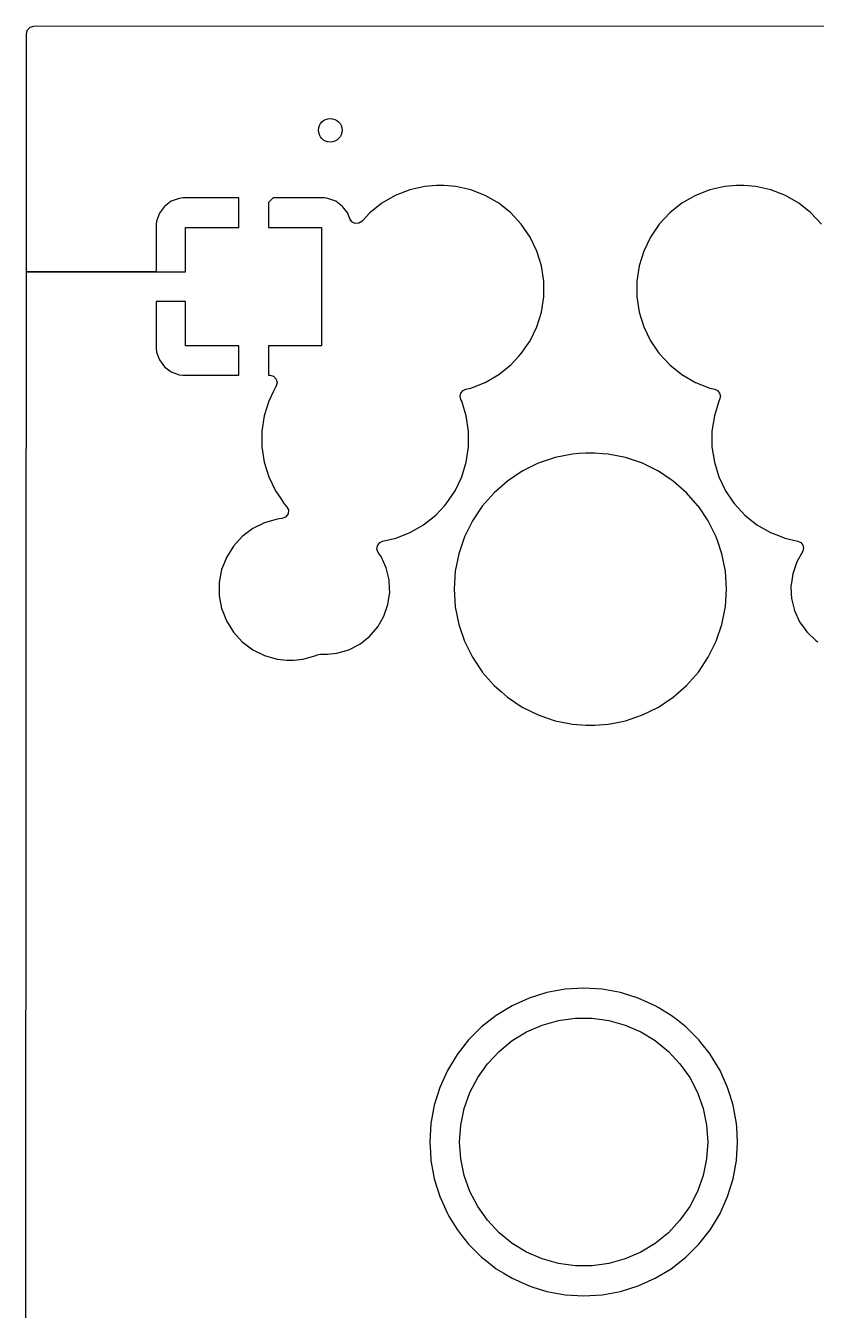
# Model space of a CAD drawing. Extents: x 144.2 to 239.5, y -132.7 to -33.4.
# Drawn here: x 144.22 to 157.61, y -74.22 to -52.48 of the extents above; entities that cross this region are included whole.
import ezdxf

# ---------------------------------------------------------------- set-up
doc = ezdxf.new("R2010")
doc.units = 0
doc.layers.add('BLACK', color=7, linetype='CONTINUOUS')

msp = doc.modelspace()

# ---------------------------------------------------------------- linework, layer by layer
at = {"layer": 'BLACK', "linetype": 'CONTINUOUS'}
for p, q in [((144.238, -56.646), (144.24, -52.6143)), ((144.24, -52.6143), (144.257, -52.5524)), ((144.257, -52.5524), (144.302, -52.5071)), ((144.302, -52.5071), (144.364, -52.4904)), ((144.364, -52.4904), (163.255, -52.4805)), ((150.98, -55.2002), (150.725, -55.2586)), ((151.177, -55.1855), (150.98, -55.2002)), ((151.307, -55.1855), (151.177, -55.1855)), ((151.177, -55.1855), (151.177, -55.1855)), ((151.504, -55.2002), (151.307, -55.1855)), ((151.307, -55.1855), (151.307, -55.1855)), ((151.759, -55.2586), (151.504, -55.2002)), ((156.06, -55.2002), (155.805, -55.2586)), ((156.257, -55.1855), (156.06, -55.2002)), ((156.387, -55.1855), (156.257, -55.1855)), ((156.257, -55.1855), (156.257, -55.1855)), ((156.584, -55.2002), (156.387, -55.1855)), ((156.387, -55.1855), (156.387, -55.1855)), ((156.839, -55.2586), (156.584, -55.2002)), ((146.825, -55.4024), (146.69, -55.4526)), ((146.884, -55.396), (146.825, -55.4024)), ((147.832, -55.396), (146.884, -55.396)), ((147.832, -55.896), (147.832, -55.396)), ((148.411, -55.396), (148.332, -55.4748)), ((149.28, -55.396), (148.411, -55.396)), ((149.339, -55.4024), (149.28, -55.396)), ((149.474, -55.4526), (149.339, -55.4024)), ((150.48, -55.3544), (150.253, -55.4856)), ((150.725, -55.2586), (150.48, -55.3544)), ((152.004, -55.3544), (151.759, -55.2586)), ((152.231, -55.4856), (152.004, -55.3544)), ((155.56, -55.3544), (155.333, -55.4856)), ((155.805, -55.2586), (155.56, -55.3544)), ((157.084, -55.3544), (156.839, -55.2586)), ((157.311, -55.4856), (157.084, -55.3544)), ((146.489, -55.6539), (146.438, -55.7886)), ((146.575, -55.5388), (146.489, -55.6539)), ((146.69, -55.4526), (146.575, -55.5388)), ((148.332, -55.4748), (148.332, -55.896)), ((149.589, -55.5388), (149.474, -55.4526)), ((149.675, -55.6539), (149.589, -55.5388)), ((149.711, -55.7486), (149.675, -55.6539)), ((150.048, -55.6492), (149.918, -55.7896)), ((150.253, -55.4856), (150.048, -55.6492)), ((152.436, -55.6492), (152.231, -55.4856)), ((152.231, -55.4856), (152.231, -55.4856)), ((152.614, -55.8415), (152.436, -55.6492)), ((152.436, -55.6492), (152.436, -55.6492)), ((152.436, -55.6492), (152.436, -55.6492)), ((155.128, -55.6492), (154.95, -55.8415)), ((155.333, -55.4856), (155.128, -55.6492)), ((157.516, -55.6492), (157.311, -55.4856)), ((157.311, -55.4856), (157.311, -55.4856)), ((157.694, -55.8415), (157.516, -55.6492)), ((157.516, -55.6492), (157.516, -55.6492)), ((157.516, -55.6492), (157.516, -55.6492)), ((146.438, -55.7886), (146.432, -55.8482)), ((146.432, -55.8482), (146.432, -56.646)), ((149.747, -55.7997), (149.711, -55.7486)), ((149.803, -55.8269), (149.747, -55.7997)), ((149.865, -55.8232), (149.803, -55.8269)), ((149.918, -55.7896), (149.865, -55.8232)), ((152.762, -56.0583), (152.614, -55.8415)), ((152.614, -55.8415), (152.614, -55.8415)), ((152.614, -55.8415), (152.614, -55.8415)), ((154.95, -55.8415), (154.871, -55.957)), ((146.932, -56.646), (146.932, -55.896)), ((146.932, -55.896), (147.832, -55.896)), ((148.332, -55.896), (149.232, -55.896)), ((149.232, -55.896), (149.232, -57.896)), ((152.876, -56.2947), (152.762, -56.0583)), ((154.802, -56.0583), (154.688, -56.2947)), ((154.871, -55.957), (154.802, -56.0583)), ((152.953, -56.5454), (152.876, -56.2947)), ((154.688, -56.2947), (154.611, -56.5454)), ((144.237, -57.146), (144.238, -56.646)), ((144.238, -56.646), (146.432, -56.646)), ((146.432, -56.646), (144.238, -56.646)), ((146.432, -56.646), (146.932, -56.646)), ((152.993, -56.8048), (152.953, -56.5454)), ((154.611, -56.5454), (154.571, -56.8048)), ((152.993, -57.0672), (152.993, -56.8048)), ((154.571, -56.8048), (154.571, -57.0672)), ((144.234, -62.1272), (144.237, -57.146)), ((146.932, -57.146), (146.432, -57.146)), ((146.432, -57.146), (146.432, -57.9438)), ((146.932, -57.896), (146.932, -57.146)), ((152.953, -57.3266), (152.993, -57.0672)), ((154.571, -57.0672), (154.611, -57.3266)), ((152.876, -57.5773), (152.953, -57.3266)), ((154.611, -57.3266), (154.688, -57.5773)), ((152.762, -57.8137), (152.876, -57.5773)), ((154.688, -57.5773), (154.802, -57.8137)), ((152.614, -58.0305), (152.762, -57.8137)), ((154.802, -57.8137), (154.931, -58.0034)), ((146.432, -57.9438), (146.438, -58.0034)), ((146.438, -58.0034), (146.489, -58.1381)), ((147.832, -57.896), (146.932, -57.896)), ((147.832, -58.396), (147.832, -57.896)), ((149.232, -57.896), (148.332, -57.896)), ((148.332, -57.896), (148.332, -58.396)), ((152.574, -58.0738), (152.614, -58.0305)), ((152.614, -58.0305), (152.614, -58.0305)), ((152.614, -58.0305), (152.614, -58.0305)), ((154.931, -58.0034), (154.95, -58.0305)), ((154.95, -58.0305), (155.128, -58.2228)), ((146.489, -58.1381), (146.575, -58.2532)), ((146.575, -58.2532), (146.69, -58.3394)), ((152.231, -58.3864), (152.436, -58.2228)), ((152.436, -58.2228), (152.574, -58.0738)), ((155.128, -58.2228), (155.128, -58.2228)), ((155.128, -58.2228), (155.333, -58.3864)), ((146.69, -58.3394), (146.825, -58.3896)), ((146.825, -58.3896), (146.884, -58.396)), ((146.884, -58.396), (147.832, -58.396)), ((148.332, -58.396), (148.355, -58.396)), ((148.355, -58.396), (148.419, -58.4138)), ((148.419, -58.4138), (148.465, -58.4621)), ((148.465, -58.4621), (148.479, -58.527)), ((152.004, -58.5176), (152.231, -58.3864)), ((155.333, -58.3864), (155.56, -58.5176)), ((148.424, -58.6562), (148.338, -58.8347)), ((148.452, -58.5983), (148.424, -58.6562)), ((148.454, -58.5955), (148.452, -58.5983)), ((148.458, -58.5899), (148.454, -58.5955)), ((148.479, -58.527), (148.458, -58.5899)), ((151.58, -58.7532), (151.593, -58.6994)), ((151.593, -58.6994), (151.627, -58.6562)), ((151.627, -58.6562), (151.677, -58.6323)), ((151.677, -58.6323), (151.759, -58.6134)), ((151.759, -58.6134), (152.004, -58.5176)), ((155.56, -58.5176), (155.805, -58.6134)), ((155.805, -58.6134), (155.887, -58.6323)), ((155.887, -58.6323), (155.937, -58.6562)), ((155.937, -58.6562), (155.971, -58.6994)), ((155.971, -58.6994), (155.984, -58.7532)), ((148.338, -58.8347), (148.261, -59.0854)), ((151.593, -58.807), (151.58, -58.7532)), ((151.606, -58.8347), (151.593, -58.807)), ((151.683, -59.0854), (151.606, -58.8347)), ((155.958, -58.8347), (155.881, -59.0854)), ((155.971, -58.807), (155.958, -58.8347)), ((155.958, -58.8347), (155.958, -58.8347)), ((155.984, -58.7532), (155.971, -58.807)), ((148.261, -59.0854), (148.221, -59.3448)), ((151.722, -59.3448), (151.683, -59.0854)), ((155.881, -59.0854), (155.841, -59.3448)), ((148.221, -59.3448), (148.221, -59.6072)), ((151.722, -59.6072), (151.722, -59.3448)), ((155.841, -59.3448), (155.841, -59.6072)), ((148.221, -59.6072), (148.261, -59.8666)), ((151.683, -59.8666), (151.722, -59.6072)), ((153.185, -59.7891), (152.9, -59.8861)), ((153.481, -59.7303), (153.185, -59.7891)), ((153.586, -59.7234), (153.481, -59.7303)), ((153.707, -59.7155), (153.586, -59.7234)), ((153.857, -59.7155), (153.707, -59.7155)), ((153.986, -59.7239), (153.857, -59.7155)), ((154.083, -59.7303), (153.986, -59.7239)), ((154.379, -59.7891), (154.083, -59.7303)), ((154.664, -59.8861), (154.379, -59.7891)), ((155.841, -59.6072), (155.881, -59.8666)), ((148.261, -59.8666), (148.338, -60.1173)), ((151.606, -60.1173), (151.683, -59.8666)), ((152.9, -59.8861), (152.629, -60.0194)), ((154.935, -60.0194), (154.664, -59.8861)), ((155.881, -59.8666), (155.958, -60.1173)), ((148.338, -60.1173), (148.452, -60.3537)), ((151.492, -60.3537), (151.606, -60.1173)), ((152.379, -60.187), (152.152, -60.3858)), ((152.629, -60.0194), (152.379, -60.187)), ((155.152, -60.1649), (154.935, -60.0194)), ((155.185, -60.187), (155.152, -60.1649)), ((155.412, -60.3858), (155.185, -60.187)), ((155.958, -60.1173), (156.072, -60.3537)), ((148.452, -60.3537), (148.541, -60.4839)), ((151.344, -60.5705), (151.492, -60.3537)), ((152.152, -60.3858), (151.953, -60.6125)), ((155.604, -60.604), (155.412, -60.3858)), ((156.072, -60.3537), (156.201, -60.5435)), ((148.541, -60.4839), (148.6, -60.5705)), ((148.6, -60.5705), (148.641, -60.6155)), ((148.641, -60.6155), (148.672, -60.6763)), ((151.166, -60.7628), (151.313, -60.604)), ((151.313, -60.604), (151.344, -60.5705)), ((151.344, -60.5705), (151.344, -60.5705)), ((151.344, -60.5705), (151.344, -60.5705)), ((151.953, -60.6125), (151.785, -60.8633)), ((155.611, -60.6125), (155.604, -60.604)), ((155.779, -60.8633), (155.611, -60.6125)), ((156.201, -60.5435), (156.22, -60.5705)), ((156.22, -60.5705), (156.398, -60.7628)), ((148.48, -60.8309), (148.266, -60.8918)), ((148.562, -60.8233), (148.48, -60.8309)), ((148.625, -60.7987), (148.562, -60.8233)), ((148.666, -60.7442), (148.625, -60.7987)), ((148.672, -60.6763), (148.666, -60.7442)), ((150.961, -60.9264), (151.166, -60.7628)), ((151.785, -60.8633), (151.652, -61.1337)), ((155.912, -61.1337), (155.779, -60.8633)), ((156.398, -60.7628), (156.398, -60.7628)), ((156.398, -60.7628), (156.603, -60.9264)), ((148.067, -60.9909), (147.89, -61.125)), ((148.266, -60.8918), (148.067, -60.9909)), ((150.489, -61.1534), (150.734, -61.0576)), ((150.734, -61.0576), (150.961, -60.9264)), ((156.603, -60.9264), (156.83, -61.0576)), ((156.83, -61.0576), (156.924, -61.0944)), ((147.74, -61.2894), (147.623, -61.4786)), ((147.89, -61.125), (147.74, -61.2894)), ((150.17, -61.3411), (150.178, -61.2812)), ((150.178, -61.2812), (150.212, -61.2318)), ((150.212, -61.2318), (150.266, -61.2045)), ((150.266, -61.2045), (150.489, -61.1534)), ((151.652, -61.1337), (151.555, -61.4193)), ((155.938, -61.2118), (155.912, -61.1337)), ((156.009, -61.4193), (155.938, -61.2118)), ((156.924, -61.0944), (157.051, -61.144)), ((157.051, -61.144), (157.075, -61.1534)), ((157.075, -61.1534), (157.295, -61.2037)), ((157.295, -61.2037), (157.346, -61.2291)), ((157.346, -61.2291), (157.381, -61.275)), ((157.381, -61.275), (157.391, -61.3315)), ((147.623, -61.4786), (147.588, -61.5673)), ((150.192, -61.3973), (150.17, -61.3411)), ((150.239, -61.4632), (150.192, -61.3973)), ((150.239, -61.4633), (150.239, -61.4632)), ((150.239, -61.4632), (150.239, -61.4632)), ((150.282, -61.5568), (150.239, -61.4633)), ((151.555, -61.4193), (151.496, -61.7151)), ((156.068, -61.7151), (156.009, -61.4193)), ((157.375, -61.3866), (157.276, -61.5568)), ((157.391, -61.3315), (157.375, -61.3866)), ((147.542, -61.6861), (147.501, -61.9048)), ((147.588, -61.5673), (147.542, -61.6861)), ((150.327, -61.6544), (150.282, -61.5568)), ((150.376, -61.8587), (150.327, -61.6544)), ((151.496, -61.7151), (151.477, -62.016)), ((156.087, -62.016), (156.068, -61.7151)), ((157.276, -61.5568), (157.208, -61.7554)), ((147.501, -61.9048), (147.501, -62.1272)), ((150.384, -62.016), (150.376, -61.8587)), ((157.186, -61.9085), (157.178, -61.9634)), ((157.178, -61.9634), (157.184, -62.0891)), ((157.208, -61.7554), (157.186, -61.9085)), ((144.231, -66.8897), (144.234, -62.1272)), ((147.501, -62.1272), (147.542, -62.3459)), ((150.356, -62.2766), (150.386, -62.0686)), ((150.386, -62.0686), (150.384, -62.016)), ((151.477, -62.016), (151.496, -62.3169)), ((156.068, -62.3169), (156.087, -62.016)), ((157.184, -62.0891), (157.188, -62.1733)), ((157.188, -62.1733), (157.237, -62.3776)), ((147.542, -62.3459), (147.572, -62.4213)), ((150.288, -62.4752), (150.356, -62.2766)), ((151.496, -62.3169), (151.555, -62.6127)), ((156.009, -62.6127), (156.063, -62.3398)), ((156.063, -62.3398), (156.068, -62.3169)), ((156.068, -62.3169), (156.068, -62.3169)), ((156.068, -62.3169), (156.068, -62.3169)), ((157.237, -62.3776), (157.325, -62.5688)), ((147.572, -62.4213), (147.623, -62.5534)), ((147.623, -62.5534), (147.74, -62.7426)), ((150.183, -62.6573), (150.288, -62.4752)), ((151.555, -62.6127), (151.652, -62.8983)), ((155.912, -62.8983), (156.009, -62.6127)), ((157.325, -62.5688), (157.417, -62.698)), ((147.74, -62.7426), (147.89, -62.907)), ((149.88, -62.946), (150.045, -62.8161)), ((150.045, -62.8161), (150.183, -62.6573)), ((157.417, -62.698), (157.447, -62.74)), ((157.447, -62.74), (157.599, -62.885)), ((147.89, -62.907), (148.067, -63.0411)), ((148.067, -63.0411), (148.266, -63.1402)), ((149.491, -63.1015), (149.693, -63.0423)), ((149.693, -63.0423), (149.88, -62.946)), ((151.652, -62.8983), (151.785, -63.1687)), ((155.779, -63.1687), (155.912, -62.8983)), ((157.599, -62.885), (157.633, -62.907)), ((148.266, -63.1402), (148.48, -63.2011)), ((148.48, -63.2011), (148.646, -63.2165)), ((148.646, -63.2165), (148.646, -63.2165)), ((148.646, -63.2165), (148.758, -63.2165)), ((148.758, -63.2165), (148.924, -63.2011)), ((148.758, -63.2165), (148.758, -63.2165)), ((148.924, -63.2011), (149.138, -63.1402)), ((149.138, -63.1402), (149.159, -63.1295)), ((149.159, -63.1295), (149.214, -63.1165)), ((149.214, -63.1165), (149.334, -63.1165)), ((149.334, -63.1165), (149.491, -63.1015)), ((149.334, -63.1165), (149.334, -63.1165)), ((151.785, -63.1687), (151.952, -63.4187)), ((155.611, -63.4195), (155.779, -63.1687)), ((151.952, -63.4187), (151.953, -63.4195)), ((151.953, -63.4195), (152.152, -63.6462)), ((155.412, -63.6462), (155.611, -63.4195)), ((152.152, -63.6462), (152.278, -63.7572)), ((155.185, -63.845), (155.412, -63.6462)), ((152.278, -63.7572), (152.379, -63.845)), ((152.379, -63.845), (152.629, -64.0126)), ((154.935, -64.0126), (155.185, -63.845)), ((152.629, -64.0126), (152.9, -64.1459)), ((154.664, -64.1459), (154.935, -64.0126)), ((152.9, -64.1459), (153.041, -64.1938)), ((153.041, -64.1938), (153.185, -64.2429)), ((153.185, -64.2429), (153.275, -64.2608)), ((153.275, -64.2608), (153.481, -64.3017)), ((153.481, -64.3017), (153.481, -64.3017)), ((153.481, -64.3017), (153.481, -64.3017)), ((153.481, -64.3017), (153.707, -64.3165)), ((153.707, -64.3165), (153.857, -64.3165)), ((153.857, -64.3165), (154.083, -64.3017)), ((153.857, -64.3165), (153.857, -64.3165)), ((154.083, -64.3017), (154.18, -64.2825)), ((154.083, -64.3017), (154.083, -64.3017)), ((154.083, -64.3017), (154.083, -64.3017)), ((154.18, -64.2825), (154.379, -64.2429)), ((154.379, -64.2429), (154.664, -64.1459)), ((144.228, -71.374), (144.231, -66.8897)), ((153.047, -68.8445), (152.746, -68.938)), ((153.356, -68.7877), (153.047, -68.8445)), ((153.67, -68.7687), (153.356, -68.7877)), ((153.984, -68.7877), (153.67, -68.7687)), ((154.293, -68.8445), (153.984, -68.7877)), ((154.594, -68.938), (154.293, -68.8445)), ((152.459, -69.0672), (152.19, -69.2299)), ((152.746, -68.938), (152.459, -69.0672)), ((154.881, -69.0672), (154.594, -68.938)), ((154.594, -68.938), (154.594, -68.938)), ((154.594, -68.938), (154.594, -68.938)), ((154.931, -69.0975), (154.881, -69.0672)), ((155.15, -69.2299), (154.931, -69.0975)), ((152.19, -69.2299), (151.942, -69.4239)), ((152.967, -69.3953), (153.243, -69.3179)), ((153.243, -69.3179), (153.527, -69.2789)), ((153.527, -69.2789), (153.813, -69.2789)), ((153.813, -69.2789), (154.097, -69.3179)), ((154.097, -69.3179), (154.373, -69.3953)), ((155.257, -69.3141), (155.15, -69.2299)), ((155.398, -69.4239), (155.257, -69.3141)), ((151.942, -69.4239), (151.72, -69.6464)), ((152.459, -69.6584), (152.704, -69.5094)), ((152.704, -69.5094), (152.967, -69.3953)), ((154.373, -69.3953), (154.636, -69.5094)), ((154.636, -69.5094), (154.881, -69.6584)), ((155.62, -69.6464), (155.398, -69.4239)), ((151.72, -69.6464), (151.526, -69.894)), ((152.237, -69.8392), (152.459, -69.6584)), ((154.881, -69.6584), (155.103, -69.8392)), ((155.653, -69.6889), (155.62, -69.6464)), ((155.814, -69.894), (155.653, -69.6889)), ((151.526, -69.894), (151.363, -70.1633)), ((152.041, -70.0487), (152.237, -69.8392)), ((155.103, -69.8392), (155.299, -70.0487)), ((155.817, -69.8991), (155.814, -69.894)), ((155.977, -70.1633), (155.817, -69.8991)), ((151.363, -70.1633), (151.234, -70.4502)), ((151.876, -70.2829), (152.041, -70.0487)), ((155.299, -70.0487), (155.464, -70.2829)), ((156.106, -70.4502), (155.977, -70.1633)), ((151.744, -70.5374), (151.876, -70.2829)), ((155.464, -70.2829), (155.596, -70.5374)), ((151.234, -70.4502), (151.14, -70.7505)), ((151.648, -70.8074), (151.744, -70.5374)), ((155.596, -70.5374), (155.692, -70.8074)), ((156.149, -70.5878), (156.106, -70.4502)), ((156.106, -70.4502), (156.106, -70.4502)), ((156.106, -70.4502), (156.106, -70.4502)), ((156.2, -70.7505), (156.149, -70.5878)), ((151.14, -70.7505), (151.084, -71.06)), ((151.59, -71.088), (151.648, -70.8074)), ((155.692, -70.8074), (155.75, -71.088)), ((156.256, -71.06), (156.2, -70.7505)), ((151.084, -71.06), (151.065, -71.374)), ((151.57, -71.374), (151.59, -71.088)), ((155.75, -71.088), (155.77, -71.374)), ((156.26, -71.12), (156.256, -71.06)), ((156.275, -71.374), (156.26, -71.12)), ((144.225, -75.696), (144.228, -71.374)), ((151.065, -71.374), (151.075, -71.5459)), ((151.59, -71.6599), (151.57, -71.374)), ((155.77, -71.374), (155.75, -71.6599)), ((156.256, -71.688), (156.275, -71.374)), ((151.075, -71.5459), (151.084, -71.688)), ((151.084, -71.688), (151.123, -71.9026)), ((151.648, -71.9406), (151.59, -71.6599)), ((155.75, -71.6599), (155.692, -71.9406)), ((156.2, -71.9975), (156.256, -71.688)), ((151.123, -71.9026), (151.14, -71.9975)), ((151.744, -72.2106), (151.648, -71.9406)), ((155.692, -71.9406), (155.596, -72.2106)), ((151.14, -71.9975), (151.234, -72.2978)), ((156.106, -72.2978), (156.2, -71.9975)), ((151.234, -72.2978), (151.234, -72.2978)), ((151.234, -72.2978), (151.234, -72.2978)), ((151.234, -72.2978), (151.363, -72.5847)), ((151.876, -72.4651), (151.744, -72.2106)), ((155.596, -72.2106), (155.464, -72.4651)), ((155.977, -72.5847), (156.106, -72.2978)), ((151.363, -72.5847), (151.388, -72.6265)), ((152.041, -72.6993), (151.876, -72.4651)), ((155.464, -72.4651), (155.299, -72.6993)), ((155.814, -72.854), (155.977, -72.5847)), ((151.388, -72.6265), (151.526, -72.854)), ((152.237, -72.9088), (152.041, -72.6993)), ((155.299, -72.6993), (155.103, -72.9088)), ((151.526, -72.854), (151.597, -72.9445)), ((151.597, -72.9445), (151.72, -73.1016)), ((152.459, -73.0896), (152.237, -72.9088)), ((155.103, -72.9088), (154.881, -73.0896)), ((155.62, -73.1016), (155.814, -72.854)), ((151.72, -73.1016), (151.942, -73.3241)), ((152.704, -73.2386), (152.459, -73.0896)), ((152.967, -73.3527), (152.704, -73.2386)), ((154.636, -73.2386), (154.373, -73.3527)), ((154.881, -73.0896), (154.636, -73.2386)), ((155.398, -73.3241), (155.62, -73.1016)), ((151.942, -73.3241), (152.001, -73.37)), ((152.001, -73.37), (152.19, -73.5181)), ((153.243, -73.4301), (152.967, -73.3527)), ((153.527, -73.4691), (153.243, -73.4301)), ((153.813, -73.4691), (153.527, -73.4691)), ((154.097, -73.4301), (153.813, -73.4691)), ((154.373, -73.3527), (154.097, -73.4301)), ((155.15, -73.5181), (155.398, -73.3241)), ((152.19, -73.5181), (152.307, -73.5886)), ((152.307, -73.5886), (152.459, -73.6808)), ((152.459, -73.6808), (152.746, -73.81)), ((154.594, -73.81), (154.881, -73.6808)), ((154.881, -73.6808), (155.15, -73.5181)), ((152.746, -73.81), (152.746, -73.81)), ((152.746, -73.81), (152.746, -73.81)), ((152.746, -73.81), (152.808, -73.8293)), ((152.808, -73.8293), (153.047, -73.9035)), ((153.047, -73.9035), (153.356, -73.9603)), ((153.984, -73.9603), (154.293, -73.9035)), ((154.293, -73.9035), (154.594, -73.81)), ((153.356, -73.9603), (153.67, -73.9793)), ((153.67, -73.9793), (153.984, -73.9603))]:
    msp.add_line(p, q, dxfattribs=at)
at = {"layer": 'BLACK'}
msp.add_circle((149.38, -54.25), 0.2, dxfattribs=at)

doc.saveas('drawing.dxf')
